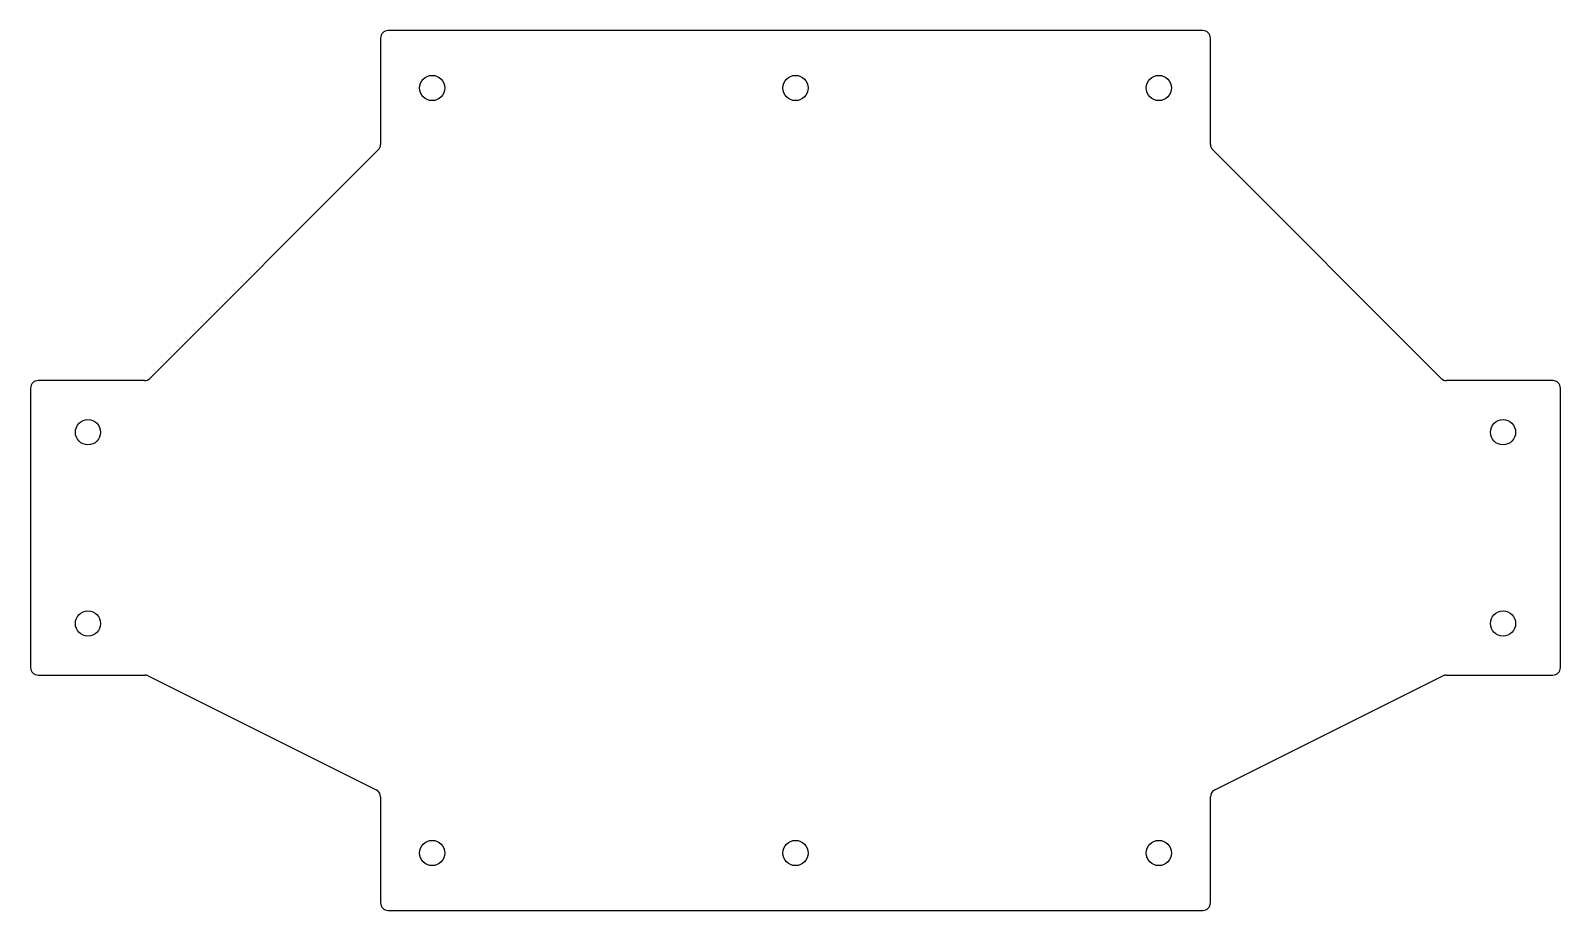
# Model space of a CAD drawing. Header units: millimetres. Extents: x -200 to 200, y -115 to 115.
import ezdxf

# ---------------------------------------------------------------- set-up
doc = ezdxf.new("R2010")
doc.units = ezdxf.units.MM
doc.layers.add('CUTOUTS', color=1, linetype='CONTINUOUS')
doc.layers.add('PERIMETER', color=5, linetype='CONTINUOUS')

msp = doc.modelspace()

# ---------------------------------------------------------------- linework, layer by layer
at = {"layer": 'CUTOUTS'}
for centre in [(-95, 100), (0, 100), (95, 100), (-185, 10), (185, 10), (-185, -40), (185, -40), (-95, -100), (0, -100), (95, -100)]:
    msp.add_circle(centre, 3.3, dxfattribs=at)
at = {"layer": 'PERIMETER'}
for p, q in [((-108.5, 113), (-108.5, 85.21)), ((106.5, 115), (-106.5, 115)), ((108.5, 85.21), (108.5, 113)), ((-109.09, 83.79), (-168.79, 24.09)), ((168.79, 24.09), (109.09, 83.79)), ((-200, 21.5), (-200, -51.5)), ((-170.21, 23.5), (-198, 23.5)), ((198, 23.5), (170.21, 23.5)), ((200, -51.5), (200, 21.5)), ((-198, -53.5), (-170.12, -53.5)), ((-169.22, -53.71), (-109.61, -83.52)), ((109.61, -83.52), (169.22, -53.71)), ((170.12, -53.5), (198, -53.5)), ((-108.5, -85.31), (-108.5, -113)), ((108.5, -113), (108.5, -85.31)), ((-106.5, -115), (106.5, -115))]:
    msp.add_line(p, q, dxfattribs=at)
for centre, start, end in [((-106.5, 113), 90, 180), ((106.5, 113), 0, 90), ((-110.5, 85.21), -45, 0), ((110.5, 85.21), 180, 225), ((-170.21, 25.5), 270, 315), ((170.21, 25.5), 225, 270), ((-198, 21.5), 90, 180), ((198, 21.5), 0, 90), ((-198, -51.5), 180, 270), ((198, -51.5), 270, 360), ((-170.12, -55.5), 63.4349, 90), ((170.12, -55.5), 90, 116.5651), ((-110.5, -85.31), 0, 63.4349), ((110.5, -85.31), 116.5651, 180), ((-106.5, -113), 180, 270), ((106.5, -113), -90, 0)]:
    msp.add_arc(centre, 2, start, end, dxfattribs=at)

doc.saveas('drawing.dxf')
